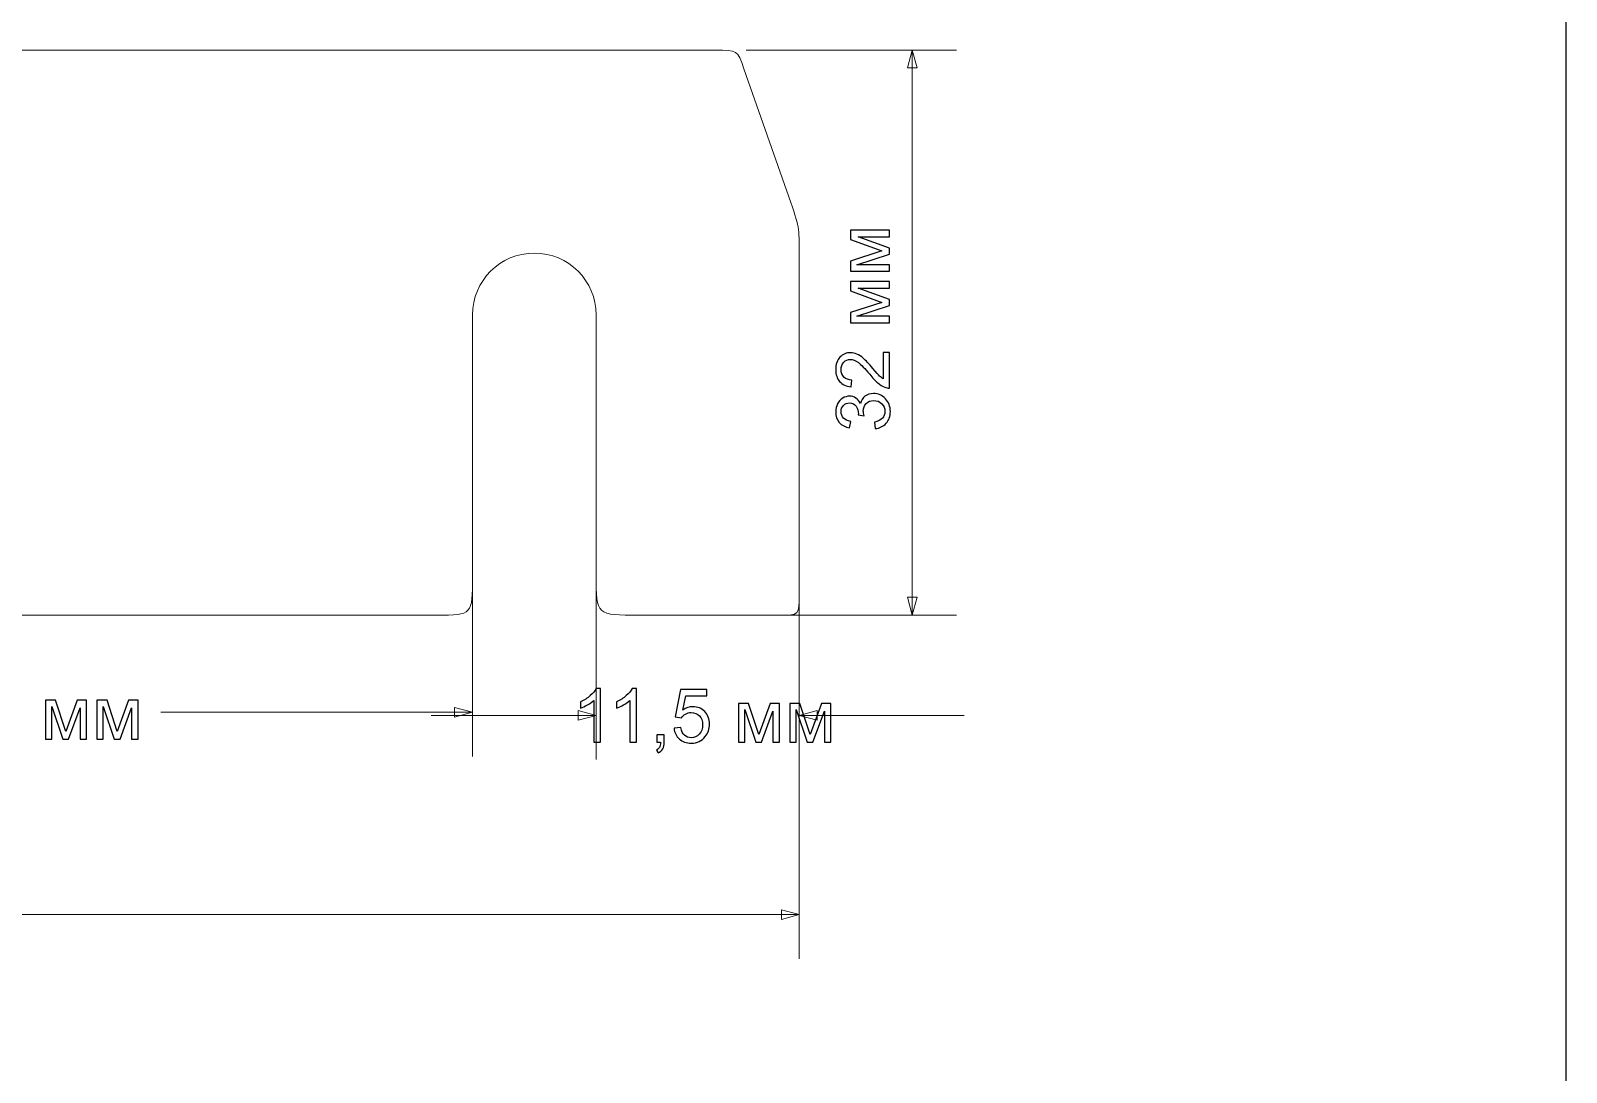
# Model space of a CAD drawing. Header units: centimetres. Extents: x -14.8 to 14.8, y -10.5 to 10.5.
# Drawn here: x 6.16 to 14.85, y -3.84 to 2.06 of the extents above; entities that cross this region are included whole.
import ezdxf

# ---------------------------------------------------------------- set-up
doc = ezdxf.new("R2010")
doc.units = ezdxf.units.CM
doc.header["$MEASUREMENT"] = 0
doc.layers.add('layer 1', color=7, linetype='Continuous')

msp = doc.modelspace()

# ---------------------------------------------------------------- linework, layer by layer
at = {"layer": 'layer 1', "color": 250}
msp.add_lwpolyline([(-14.85, -10.5), (14.85, -10.5), (14.85, 10.5), (-14.85, 10.5), (-14.85, -10.5)], close=True, dxfattribs=at)
at = {"layer": 'layer 1', "color": 254, "lineweight": 20}
msp.add_open_spline([(-10.01428, 1.95068), (-10.01428, 1.95068), (10.02938, 1.95068), (10.02938, 1.95068), (10.02938, 1.95068), (10.16028, 1.94969), (10.15566, 1.95152), (10.19443, 1.84509), (10.19443, 1.84509), (10.19443, 1.84509), (10.4601, 1.08634), (10.4601, 1.08634), (10.4601, 1.08634), (10.51057, 0.9422), (10.50755, 0.92788), (10.50755, 0.77519), (10.50755, 0.77519), (10.50755, 0.77519), (10.50755, -1.13515), (10.50755, -1.13515), (10.50755, -1.13515), (10.50755, -1.24664), (10.50637, -1.25131), (10.39981, -1.24932), (10.39981, -1.24932), (10.39981, -1.24932), (9.60204, -1.24932), (9.60204, -1.24932), (9.60204, -1.24932), (9.35944, -1.24932), (9.35754, -1.25364), (9.35754, -1.02271), (9.35754, -1.02271), (9.35754, -1.02271), (9.35754, 0.45068), (9.35754, 0.45068), (9.35754, 0.45068), (9.35754, 0.45068), (9.35753, 0.45068), (9.35753, 0.45068), (9.35753, 0.45068), (9.35753, 0.64399), (9.20084, 0.80068), (9.00753, 0.80068), (9.00753, 0.80068), (8.81422, 0.80068), (8.65753, 0.64399), (8.65753, 0.45068), (8.65753, 0.45068), (8.65753, 0.45068), (8.65754, 0.44986), (8.65754, 0.44986), (8.65754, 0.44986), (8.65754, 0.44986), (8.65754, -1.03197), (8.65754, -1.03197), (8.65754, -1.03197), (8.65754, -1.24828), (8.65628, -1.24932), (8.45627, -1.24932), (8.45627, -1.24932), (8.45627, -1.24932), (3.70302, -1.24932), (3.70302, -1.24932), (3.70302, -1.24932), (3.35156, -1.24932), (3.35754, -1.25239), (3.35754, -0.89312), (3.35754, -0.89312), (3.35754, -0.89312), (3.35754, 0.45068), (3.35754, 0.45068), (3.35754, 0.45068), (3.35754, 0.45068), (3.35753, 0.45068), (3.35753, 0.45068), (3.35753, 0.45068), (3.35753, 0.64399), (3.20084, 0.80068), (3.00753, 0.80068), (3.00753, 0.80068), (2.81422, 0.80068), (2.65753, 0.64399), (2.65753, 0.45068), (2.65753, 0.45068), (2.65753, 0.45068), (2.65754, 0.44986), (2.65754, 0.44986), (2.65754, 0.44986), (2.65754, 0.44986), (2.65754, -0.89973), (2.65754, -0.89973), (2.65754, -0.89973), (2.65754, -1.25427), (2.65263, -1.24932), (2.33776, -1.24932), (2.33776, -1.24932), (2.33776, -1.24932), (-2.32266, -1.24932), (-2.32266, -1.24932), (-2.32266, -1.24932), (-2.63753, -1.24932), (-2.64244, -1.25427), (-2.64244, -0.89973), (-2.64244, -0.89973), (-2.64244, -0.89973), (-2.64244, 0.44986), (-2.64244, 0.44986), (-2.64244, 0.44986), (-2.64244, 0.44986), (-2.64243, 0.45068), (-2.64243, 0.45068), (-2.64243, 0.45068), (-2.64243, 0.64399), (-2.79912, 0.80068), (-2.99243, 0.80068), (-2.99243, 0.80068), (-3.18574, 0.80068), (-3.34243, 0.64399), (-3.34243, 0.45068), (-3.34243, 0.45068), (-3.34243, 0.45068), (-3.34244, 0.45068), (-3.34244, 0.45068), (-3.34244, 0.45068), (-3.34244, 0.45068), (-3.34244, -0.89312), (-3.34244, -0.89312), (-3.34244, -0.89312), (-3.34244, -1.25239), (-3.33646, -1.24932), (-3.68792, -1.24932), (-3.68792, -1.24932), (-3.68792, -1.24932), (-8.44117, -1.24932), (-8.44117, -1.24932), (-8.44117, -1.24932), (-8.64118, -1.24932), (-8.64244, -1.24828), (-8.64244, -1.03197), (-8.64244, -1.03197), (-8.64244, -1.03197), (-8.64244, 0.44986), (-8.64244, 0.44986), (-8.64244, 0.44986), (-8.64244, 0.44986), (-8.64243, 0.45068), (-8.64243, 0.45068), (-8.64243, 0.45068), (-8.64243, 0.64399), (-8.79912, 0.80068), (-8.99243, 0.80068), (-8.99243, 0.80068), (-9.18574, 0.80068), (-9.34243, 0.64399), (-9.34243, 0.45068), (-9.34243, 0.45068), (-9.34243, 0.45068), (-9.34244, 0.45068), (-9.34244, 0.45068), (-9.34244, 0.45068), (-9.34244, 0.45068), (-9.34244, -1.02271), (-9.34244, -1.02271), (-9.34244, -1.02271), (-9.34244, -1.25364), (-9.34434, -1.24932), (-9.58694, -1.24932), (-9.58694, -1.24932), (-9.58694, -1.24932), (-10.38471, -1.24932), (-10.38471, -1.24932), (-10.38471, -1.24932), (-10.49127, -1.25131), (-10.49245, -1.24664), (-10.49245, -1.13515), (-10.49245, -1.13515), (-10.49245, -1.13515), (-10.49245, 0.77519), (-10.49245, 0.77519), (-10.49245, 0.77519), (-10.49245, 0.92788), (-10.49547, 0.9422), (-10.445, 1.08634), (-10.445, 1.08634), (-10.445, 1.08634), (-10.17933, 1.84509), (-10.17933, 1.84509), (-10.17933, 1.84509), (-10.14056, 1.95152), (-10.14518, 1.94969), (-10.01428, 1.95068)], degree=3, knots=[0, 0, 0, 0, 0.0204082, 0.0204082, 0.0204082, 0.0204082, 0.0408163, 0.0408163, 0.0408163, 0.0408163, 0.0612245, 0.0612245, 0.0612245, 0.0612245, 0.0816327, 0.0816327, 0.0816327, 0.0816327, 0.1020408, 0.1020408, 0.1020408, 0.1020408, 0.122449, 0.122449, 0.122449, 0.122449, 0.1428571, 0.1428571, 0.1428571, 0.1428571, 0.1632653, 0.1632653, 0.1632653, 0.1632653, 0.1836735, 0.1836735, 0.1836735, 0.1836735, 0.2040816, 0.2040816, 0.2040816, 0.2040816, 0.2244898, 0.2244898, 0.2244898, 0.2244898, 0.244898, 0.244898, 0.244898, 0.244898, 0.2653061, 0.2653061, 0.2653061, 0.2653061, 0.2857143, 0.2857143, 0.2857143, 0.2857143, 0.3061224, 0.3061224, 0.3061224, 0.3061224, 0.3265306, 0.3265306, 0.3265306, 0.3265306, 0.3469388, 0.3469388, 0.3469388, 0.3469388, 0.3673469, 0.3673469, 0.3673469, 0.3673469, 0.3877551, 0.3877551, 0.3877551, 0.3877551, 0.4081633, 0.4081633, 0.4081633, 0.4081633, 0.4285714, 0.4285714, 0.4285714, 0.4285714, 0.4489796, 0.4489796, 0.4489796, 0.4489796, 0.4693878, 0.4693878, 0.4693878, 0.4693878, 0.4897959, 0.4897959, 0.4897959, 0.4897959, 0.5102041, 0.5102041, 0.5102041, 0.5102041, 0.5306122, 0.5306122, 0.5306122, 0.5306122, 0.5510204, 0.5510204, 0.5510204, 0.5510204, 0.5714286, 0.5714286, 0.5714286, 0.5714286, 0.5918367, 0.5918367, 0.5918367, 0.5918367, 0.6122449, 0.6122449, 0.6122449, 0.6122449, 0.6326531, 0.6326531, 0.6326531, 0.6326531, 0.6530612, 0.6530612, 0.6530612, 0.6530612, 0.6734694, 0.6734694, 0.6734694, 0.6734694, 0.6938776, 0.6938776, 0.6938776, 0.6938776, 0.7142857, 0.7142857, 0.7142857, 0.7142857, 0.7346939, 0.7346939, 0.7346939, 0.7346939, 0.755102, 0.755102, 0.755102, 0.755102, 0.7755102, 0.7755102, 0.7755102, 0.7755102, 0.7959184, 0.7959184, 0.7959184, 0.7959184, 0.8163265, 0.8163265, 0.8163265, 0.8163265, 0.8367347, 0.8367347, 0.8367347, 0.8367347, 0.8571429, 0.8571429, 0.8571429, 0.8571429, 0.877551, 0.877551, 0.877551, 0.877551, 0.8979592, 0.8979592, 0.8979592, 0.8979592, 0.9183673, 0.9183673, 0.9183673, 0.9183673, 0.9387755, 0.9387755, 0.9387755, 0.9387755, 0.9591837, 0.9591837, 0.9591837, 0.9591837, 1, 1, 1, 1], dxfattribs=at)
at = {"layer": 'layer 1', "color": 155, "lineweight": 9}
for points in [[(10.20653, 1.95068), (10.20653, 1.95068), (11.39715, 1.95068), (11.39715, 1.95068)], [(11.14715, -1.24932), (11.14715, -1.24932), (11.14715, 1.95068), (11.14715, 1.95068)], [(8.65754, -0.95595), (8.65754, -0.95595), (8.65754, -2.04956), (8.65754, -2.04956)], [(9.35754, -1.00887), (9.35754, -1.00887), (9.35754, -2.0672), (9.35754, -2.0672)], [(10.50755, -1.00887), (10.50755, -1.00887), (10.50755, -2.0672), (10.50755, -2.0672)], [(10.20653, -1.24932), (10.20653, -1.24932), (11.39715, -1.24932), (11.39715, -1.24932)], [(10.50755, -1.38515), (10.50755, -1.38515), (10.50755, -3.19526), (10.50755, -3.19526)], [(6.89288, -1.79956), (6.89288, -1.79956), (8.65754, -1.79956), (8.65754, -1.79956)], [(9.35754, -1.8172), (9.35754, -1.8172), (8.42427, -1.8172), (8.42427, -1.8172)], [(11.44082, -1.8172), (11.44082, -1.8172), (10.50755, -1.8172), (10.50755, -1.8172)], [(0.83131, -2.94526), (0.83131, -2.94526), (10.50755, -2.94526), (10.50755, -2.94526)]]:
    msp.add_open_spline(points, degree=3, dxfattribs=at)
for points in [[(11.17437, 1.84908), (11.17437, 1.84908), (11.14715, 1.95068), (11.14715, 1.95068), (11.14715, 1.95068), (11.14715, 1.95068), (11.11992, 1.84908), (11.11992, 1.84908), (11.11992, 1.84908), (11.11992, 1.84908), (11.17437, 1.84908), (11.17437, 1.84908)], [(11.17437, -1.14772), (11.17437, -1.14772), (11.14715, -1.24932), (11.14715, -1.24932), (11.14715, -1.24932), (11.14715, -1.24932), (11.11992, -1.14772), (11.11992, -1.14772), (11.11992, -1.14772), (11.11992, -1.14772), (11.17437, -1.14772), (11.17437, -1.14772)], [(8.55594, -1.82678), (8.55594, -1.82678), (8.65754, -1.79956), (8.65754, -1.79956), (8.65754, -1.79956), (8.65754, -1.79956), (8.55594, -1.77233), (8.55594, -1.77233), (8.55594, -1.77233), (8.55594, -1.77233), (8.55594, -1.82678), (8.55594, -1.82678)], [(9.25594, -1.78997), (9.25594, -1.78997), (9.35754, -1.8172), (9.35754, -1.8172), (9.35754, -1.8172), (9.35754, -1.8172), (9.25594, -1.84442), (9.25594, -1.84442), (9.25594, -1.84442), (9.25594, -1.84442), (9.25594, -1.78997), (9.25594, -1.78997)], [(10.60914, -1.78997), (10.60914, -1.78997), (10.50755, -1.8172), (10.50755, -1.8172), (10.50755, -1.8172), (10.50755, -1.8172), (10.60914, -1.84442), (10.60914, -1.84442), (10.60914, -1.84442), (10.60914, -1.84442), (10.60914, -1.78997), (10.60914, -1.78997)], [(10.40595, -2.97248), (10.40595, -2.97248), (10.50755, -2.94526), (10.50755, -2.94526), (10.50755, -2.94526), (10.50755, -2.94526), (10.40595, -2.91803), (10.40595, -2.91803), (10.40595, -2.91803), (10.40595, -2.91803), (10.40595, -2.97248), (10.40595, -2.97248)]]:
    msp.add_open_spline(points, degree=3, knots=[0, 0, 0, 0, 0.25, 0.25, 0.25, 0.25, 0.5, 0.5, 0.5, 0.5, 1, 1, 1, 1], dxfattribs=at)
at = {"layer": 'layer 1', "color": 155}
for points, knots in [([(10.79831, 0.69753), (10.79831, 0.69753), (10.79831, 0.75482), (10.79831, 0.75482), (10.79831, 0.75482), (10.79831, 0.75482), (10.97413, 0.81289), (10.97413, 0.81289), (10.97413, 0.81289), (10.97413, 0.81289), (10.79831, 0.87716), (10.79831, 0.87716), (10.79831, 0.87716), (10.79831, 0.87716), (10.79831, 0.93036), (10.79831, 0.93036), (10.79831, 0.93036), (10.79831, 0.93036), (11.01802, 0.93036), (11.01802, 0.93036), (11.01802, 0.93036), (11.01802, 0.93036), (11.01802, 0.89311), (11.01802, 0.89311), (11.01802, 0.89311), (11.01802, 0.89311), (10.84114, 0.89311), (10.84114, 0.89311), (10.84114, 0.89311), (10.84114, 0.89311), (11.01802, 0.82841), (11.01802, 0.82841), (11.01802, 0.82841), (11.01802, 0.82841), (11.01802, 0.79511), (11.01802, 0.79511), (11.01802, 0.79511), (11.01802, 0.79511), (10.83267, 0.73394), (10.83267, 0.73394), (10.83267, 0.73394), (10.83267, 0.73394), (11.01802, 0.73394), (11.01802, 0.73394), (11.01802, 0.73394), (11.01802, 0.73394), (11.01802, 0.69753), (11.01802, 0.69753), (11.01802, 0.69753), (11.01802, 0.69753), (10.79831, 0.69753), (10.79831, 0.69753)], [0, 0, 0, 0, 0.0714286, 0.0714286, 0.0714286, 0.0714286, 0.1428571, 0.1428571, 0.1428571, 0.1428571, 0.2142857, 0.2142857, 0.2142857, 0.2142857, 0.2857143, 0.2857143, 0.2857143, 0.2857143, 0.3571429, 0.3571429, 0.3571429, 0.3571429, 0.4285714, 0.4285714, 0.4285714, 0.4285714, 0.5, 0.5, 0.5, 0.5, 0.5714286, 0.5714286, 0.5714286, 0.5714286, 0.6428571, 0.6428571, 0.6428571, 0.6428571, 0.7142857, 0.7142857, 0.7142857, 0.7142857, 0.7857143, 0.7857143, 0.7857143, 0.7857143, 0.8571429, 0.8571429, 0.8571429, 0.8571429, 1, 1, 1, 1]), ([(10.79831, 0.40649), (10.79831, 0.40649), (10.79831, 0.46378), (10.79831, 0.46378), (10.79831, 0.46378), (10.79831, 0.46378), (10.97413, 0.52185), (10.97413, 0.52185), (10.97413, 0.52185), (10.97413, 0.52185), (10.79831, 0.58612), (10.79831, 0.58612), (10.79831, 0.58612), (10.79831, 0.58612), (10.79831, 0.63932), (10.79831, 0.63932), (10.79831, 0.63932), (10.79831, 0.63932), (11.01802, 0.63932), (11.01802, 0.63932), (11.01802, 0.63932), (11.01802, 0.63932), (11.01802, 0.60207), (11.01802, 0.60207), (11.01802, 0.60207), (11.01802, 0.60207), (10.84114, 0.60207), (10.84114, 0.60207), (10.84114, 0.60207), (10.84114, 0.60207), (11.01802, 0.53737), (11.01802, 0.53737), (11.01802, 0.53737), (11.01802, 0.53737), (11.01802, 0.50407), (11.01802, 0.50407), (11.01802, 0.50407), (11.01802, 0.50407), (10.83267, 0.4429), (10.83267, 0.4429), (10.83267, 0.4429), (10.83267, 0.4429), (11.01802, 0.4429), (11.01802, 0.4429), (11.01802, 0.4429), (11.01802, 0.4429), (11.01802, 0.40649), (11.01802, 0.40649), (11.01802, 0.40649), (11.01802, 0.40649), (10.79831, 0.40649), (10.79831, 0.40649)], [0, 0, 0, 0, 0.0714286, 0.0714286, 0.0714286, 0.0714286, 0.1428571, 0.1428571, 0.1428571, 0.1428571, 0.2142857, 0.2142857, 0.2142857, 0.2142857, 0.2857143, 0.2857143, 0.2857143, 0.2857143, 0.3571429, 0.3571429, 0.3571429, 0.3571429, 0.4285714, 0.4285714, 0.4285714, 0.4285714, 0.5, 0.5, 0.5, 0.5, 0.5714286, 0.5714286, 0.5714286, 0.5714286, 0.6428571, 0.6428571, 0.6428571, 0.6428571, 0.7142857, 0.7142857, 0.7142857, 0.7142857, 0.7857143, 0.7857143, 0.7857143, 0.7857143, 0.8571429, 0.8571429, 0.8571429, 0.8571429, 1, 1, 1, 1]), ([(10.98246, 0.23715), (10.98246, 0.23715), (11.01802, 0.23715), (11.01802, 0.23715), (11.01802, 0.23715), (11.01802, 0.23715), (11.01802, 0.0365), (11.01802, 0.0365), (11.01802, 0.0365), (11.00906, 0.03621), (11.00045, 0.0377), (10.99213, 0.04087), (10.99213, 0.04087), (10.97851, 0.04602), (10.96503, 0.05428), (10.95184, 0.06564), (10.95184, 0.06564), (10.93865, 0.077), (10.92341, 0.09322), (10.90612, 0.11432), (10.90612, 0.11432), (10.8791, 0.14713), (10.85772, 0.16942), (10.84191, 0.18106), (10.84191, 0.18106), (10.82611, 0.19278), (10.81115, 0.19863), (10.79704, 0.19863), (10.79704, 0.19863), (10.7823, 0.19863), (10.76988, 0.19334), (10.75972, 0.18276), (10.75972, 0.18276), (10.74963, 0.17217), (10.74455, 0.15835), (10.74455, 0.14134), (10.74455, 0.14134), (10.74455, 0.12335), (10.74991, 0.10896), (10.76064, 0.09816), (10.76064, 0.09816), (10.77129, 0.08737), (10.78611, 0.08193), (10.80509, 0.08179), (10.80509, 0.08179), (10.80509, 0.08179), (10.80128, 0.04369), (10.80128, 0.04369), (10.80128, 0.04369), (10.77277, 0.0463), (10.75104, 0.05618), (10.73608, 0.07326), (10.73608, 0.07326), (10.72112, 0.0904), (10.71365, 0.11333), (10.71365, 0.14219), (10.71365, 0.14219), (10.71365, 0.17126), (10.72169, 0.19433), (10.73785, 0.21126), (10.73785, 0.21126), (10.754, 0.22827), (10.77404, 0.23673), (10.79789, 0.23673), (10.79789, 0.23673), (10.81002, 0.23673), (10.82195, 0.23426), (10.83366, 0.22925), (10.83366, 0.22925), (10.84544, 0.22431), (10.85779, 0.21606), (10.87077, 0.20456), (10.87077, 0.20456), (10.88368, 0.19299), (10.90153, 0.17387), (10.92411, 0.1472), (10.92411, 0.1472), (10.94288, 0.12483), (10.95558, 0.11044), (10.96228, 0.10409), (10.96228, 0.10409), (10.96898, 0.09774), (10.97569, 0.09252), (10.98246, 0.08835), (10.98246, 0.08835), (10.98246, 0.08835), (10.98246, 0.23715), (10.98246, 0.23715)], [0, 0, 0, 0, 0.0434783, 0.0434783, 0.0434783, 0.0434783, 0.0869565, 0.0869565, 0.0869565, 0.0869565, 0.1304348, 0.1304348, 0.1304348, 0.1304348, 0.173913, 0.173913, 0.173913, 0.173913, 0.2173913, 0.2173913, 0.2173913, 0.2173913, 0.2608696, 0.2608696, 0.2608696, 0.2608696, 0.3043478, 0.3043478, 0.3043478, 0.3043478, 0.3478261, 0.3478261, 0.3478261, 0.3478261, 0.3913043, 0.3913043, 0.3913043, 0.3913043, 0.4347826, 0.4347826, 0.4347826, 0.4347826, 0.4782609, 0.4782609, 0.4782609, 0.4782609, 0.5217391, 0.5217391, 0.5217391, 0.5217391, 0.5652174, 0.5652174, 0.5652174, 0.5652174, 0.6086957, 0.6086957, 0.6086957, 0.6086957, 0.6521739, 0.6521739, 0.6521739, 0.6521739, 0.6956522, 0.6956522, 0.6956522, 0.6956522, 0.7391304, 0.7391304, 0.7391304, 0.7391304, 0.7826087, 0.7826087, 0.7826087, 0.7826087, 0.826087, 0.826087, 0.826087, 0.826087, 0.8695652, 0.8695652, 0.8695652, 0.8695652, 0.9130435, 0.9130435, 0.9130435, 0.9130435, 1, 1, 1, 1]), ([(10.93759, -0.19344), (10.93759, -0.19344), (10.93251, -0.15619), (10.93251, -0.15619), (10.93251, -0.15619), (10.95367, -0.15188), (10.96891, -0.14469), (10.97823, -0.13446), (10.97823, -0.13446), (10.98754, -0.12423), (10.9922, -0.11167), (10.9922, -0.09678), (10.9922, -0.09678), (10.9922, -0.07914), (10.98613, -0.06425), (10.97399, -0.05226), (10.97399, -0.05226), (10.96186, -0.04027), (10.94683, -0.03427), (10.92891, -0.03427), (10.92891, -0.03427), (10.91183, -0.03427), (10.89772, -0.03984), (10.88658, -0.05106), (10.88658, -0.05106), (10.8755, -0.06221), (10.86993, -0.07639), (10.86993, -0.09368), (10.86993, -0.09368), (10.86993, -0.10073), (10.87134, -0.10948), (10.87409, -0.11999), (10.87409, -0.11999), (10.87409, -0.11999), (10.84149, -0.11583), (10.84149, -0.11583), (10.84149, -0.11583), (10.84177, -0.11336), (10.84191, -0.11131), (10.84191, -0.10983), (10.84191, -0.10983), (10.84191, -0.09389), (10.83775, -0.07963), (10.8295, -0.06686), (10.8295, -0.06686), (10.82124, -0.05416), (10.80854, -0.04781), (10.7914, -0.04781), (10.7914, -0.04781), (10.77778, -0.04781), (10.76649, -0.05247), (10.75753, -0.06171), (10.75753, -0.06171), (10.74857, -0.07096), (10.74413, -0.08288), (10.74413, -0.09749), (10.74413, -0.09749), (10.74413, -0.11202), (10.74871, -0.12408), (10.75788, -0.13375), (10.75788, -0.13375), (10.76706, -0.14342), (10.78081, -0.14963), (10.79916, -0.15238), (10.79916, -0.15238), (10.79916, -0.15238), (10.79239, -0.18963), (10.79239, -0.18963), (10.79239, -0.18963), (10.76741, -0.18504), (10.74801, -0.17474), (10.73425, -0.15859), (10.73425, -0.15859), (10.72049, -0.1425), (10.71365, -0.12239), (10.71365, -0.0984), (10.71365, -0.0984), (10.71365, -0.08189), (10.71717, -0.06665), (10.7243, -0.05275), (10.7243, -0.05275), (10.73136, -0.03878), (10.74102, -0.02813), (10.75323, -0.02079), (10.75323, -0.02079), (10.7655, -0.01338), (10.77849, -0.00971), (10.79224, -0.00971), (10.79224, -0.00971), (10.8053, -0.00971), (10.81715, -0.01324), (10.82787, -0.02023), (10.82787, -0.02023), (10.8386, -0.02728), (10.84714, -0.03773), (10.85349, -0.05148), (10.85349, -0.05148), (10.85758, -0.03356), (10.86619, -0.01966), (10.87924, -0.00971), (10.87924, -0.00971), (10.89222, 0.00016), (10.90859, 0.0051), (10.92813, 0.0051), (10.92813, 0.0051), (10.95459, 0.0051), (10.9771, -0.00456), (10.99551, -0.02383), (10.99551, -0.02383), (11.01393, -0.04316), (11.0231, -0.06757), (11.0231, -0.09706), (11.0231, -0.09706), (11.0231, -0.12366), (11.01513, -0.14574), (10.99925, -0.16331), (10.99925, -0.16331), (10.98338, -0.18095), (10.96285, -0.19097), (10.93759, -0.19344)], [0, 0, 0, 0, 0.0322581, 0.0322581, 0.0322581, 0.0322581, 0.0645161, 0.0645161, 0.0645161, 0.0645161, 0.0967742, 0.0967742, 0.0967742, 0.0967742, 0.1290323, 0.1290323, 0.1290323, 0.1290323, 0.1612903, 0.1612903, 0.1612903, 0.1612903, 0.1935484, 0.1935484, 0.1935484, 0.1935484, 0.2258065, 0.2258065, 0.2258065, 0.2258065, 0.2580645, 0.2580645, 0.2580645, 0.2580645, 0.2903226, 0.2903226, 0.2903226, 0.2903226, 0.3225806, 0.3225806, 0.3225806, 0.3225806, 0.3548387, 0.3548387, 0.3548387, 0.3548387, 0.3870968, 0.3870968, 0.3870968, 0.3870968, 0.4193548, 0.4193548, 0.4193548, 0.4193548, 0.4516129, 0.4516129, 0.4516129, 0.4516129, 0.483871, 0.483871, 0.483871, 0.483871, 0.516129, 0.516129, 0.516129, 0.516129, 0.5483871, 0.5483871, 0.5483871, 0.5483871, 0.5806452, 0.5806452, 0.5806452, 0.5806452, 0.6129032, 0.6129032, 0.6129032, 0.6129032, 0.6451613, 0.6451613, 0.6451613, 0.6451613, 0.6774194, 0.6774194, 0.6774194, 0.6774194, 0.7096774, 0.7096774, 0.7096774, 0.7096774, 0.7419355, 0.7419355, 0.7419355, 0.7419355, 0.7741935, 0.7741935, 0.7741935, 0.7741935, 0.8064516, 0.8064516, 0.8064516, 0.8064516, 0.8387097, 0.8387097, 0.8387097, 0.8387097, 0.8709677, 0.8709677, 0.8709677, 0.8709677, 0.9032258, 0.9032258, 0.9032258, 0.9032258, 0.9354839, 0.9354839, 0.9354839, 0.9354839, 1, 1, 1, 1]), ([(6.23988, -1.73203), (6.23988, -1.73203), (6.29717, -1.73203), (6.29717, -1.73203), (6.29717, -1.73203), (6.29717, -1.73203), (6.35524, -1.90785), (6.35524, -1.90785), (6.35524, -1.90785), (6.35524, -1.90785), (6.41951, -1.73203), (6.41951, -1.73203), (6.41951, -1.73203), (6.41951, -1.73203), (6.47271, -1.73203), (6.47271, -1.73203), (6.47271, -1.73203), (6.47271, -1.73203), (6.47271, -1.95174), (6.47271, -1.95174), (6.47271, -1.95174), (6.47271, -1.95174), (6.43546, -1.95174), (6.43546, -1.95174), (6.43546, -1.95174), (6.43546, -1.95174), (6.43546, -1.77486), (6.43546, -1.77486), (6.43546, -1.77486), (6.43546, -1.77486), (6.37076, -1.95174), (6.37076, -1.95174), (6.37076, -1.95174), (6.37076, -1.95174), (6.33746, -1.95174), (6.33746, -1.95174), (6.33746, -1.95174), (6.33746, -1.95174), (6.27629, -1.76639), (6.27629, -1.76639), (6.27629, -1.76639), (6.27629, -1.76639), (6.27629, -1.95174), (6.27629, -1.95174), (6.27629, -1.95174), (6.27629, -1.95174), (6.23988, -1.95174), (6.23988, -1.95174), (6.23988, -1.95174), (6.23988, -1.95174), (6.23988, -1.73203), (6.23988, -1.73203)], [0, 0, 0, 0, 0.0714286, 0.0714286, 0.0714286, 0.0714286, 0.1428571, 0.1428571, 0.1428571, 0.1428571, 0.2142857, 0.2142857, 0.2142857, 0.2142857, 0.2857143, 0.2857143, 0.2857143, 0.2857143, 0.3571429, 0.3571429, 0.3571429, 0.3571429, 0.4285714, 0.4285714, 0.4285714, 0.4285714, 0.5, 0.5, 0.5, 0.5, 0.5714286, 0.5714286, 0.5714286, 0.5714286, 0.6428571, 0.6428571, 0.6428571, 0.6428571, 0.7142857, 0.7142857, 0.7142857, 0.7142857, 0.7857143, 0.7857143, 0.7857143, 0.7857143, 0.8571429, 0.8571429, 0.8571429, 0.8571429, 1, 1, 1, 1]), ([(6.53092, -1.73203), (6.53092, -1.73203), (6.58821, -1.73203), (6.58821, -1.73203), (6.58821, -1.73203), (6.58821, -1.73203), (6.64628, -1.90785), (6.64628, -1.90785), (6.64628, -1.90785), (6.64628, -1.90785), (6.71055, -1.73203), (6.71055, -1.73203), (6.71055, -1.73203), (6.71055, -1.73203), (6.76375, -1.73203), (6.76375, -1.73203), (6.76375, -1.73203), (6.76375, -1.73203), (6.76375, -1.95174), (6.76375, -1.95174), (6.76375, -1.95174), (6.76375, -1.95174), (6.7265, -1.95174), (6.7265, -1.95174), (6.7265, -1.95174), (6.7265, -1.95174), (6.7265, -1.77486), (6.7265, -1.77486), (6.7265, -1.77486), (6.7265, -1.77486), (6.6618, -1.95174), (6.6618, -1.95174), (6.6618, -1.95174), (6.6618, -1.95174), (6.6285, -1.95174), (6.6285, -1.95174), (6.6285, -1.95174), (6.6285, -1.95174), (6.56733, -1.76639), (6.56733, -1.76639), (6.56733, -1.76639), (6.56733, -1.76639), (6.56733, -1.95174), (6.56733, -1.95174), (6.56733, -1.95174), (6.56733, -1.95174), (6.53092, -1.95174), (6.53092, -1.95174), (6.53092, -1.95174), (6.53092, -1.95174), (6.53092, -1.73203), (6.53092, -1.73203)], [0, 0, 0, 0, 0.0714286, 0.0714286, 0.0714286, 0.0714286, 0.1428571, 0.1428571, 0.1428571, 0.1428571, 0.2142857, 0.2142857, 0.2142857, 0.2142857, 0.2857143, 0.2857143, 0.2857143, 0.2857143, 0.3571429, 0.3571429, 0.3571429, 0.3571429, 0.4285714, 0.4285714, 0.4285714, 0.4285714, 0.5, 0.5, 0.5, 0.5, 0.5714286, 0.5714286, 0.5714286, 0.5714286, 0.6428571, 0.6428571, 0.6428571, 0.6428571, 0.7142857, 0.7142857, 0.7142857, 0.7142857, 0.7857143, 0.7857143, 0.7857143, 0.7857143, 0.8571429, 0.8571429, 0.8571429, 0.8571429, 1, 1, 1, 1]), ([(9.38126, -1.96938), (9.38126, -1.96938), (9.34401, -1.96938), (9.34401, -1.96938), (9.34401, -1.96938), (9.34401, -1.96938), (9.34401, -1.73217), (9.34401, -1.73217), (9.34401, -1.73217), (9.33505, -1.74078), (9.32326, -1.74932), (9.30873, -1.75786), (9.30873, -1.75786), (9.29419, -1.76639), (9.28107, -1.77281), (9.2695, -1.77705), (9.2695, -1.77705), (9.2695, -1.77705), (9.2695, -1.74106), (9.2695, -1.74106), (9.2695, -1.74106), (9.29031, -1.73133), (9.30852, -1.71947), (9.32411, -1.7055), (9.32411, -1.7055), (9.3397, -1.6916), (9.35078, -1.67813), (9.35727, -1.66501), (9.35727, -1.66501), (9.35727, -1.66501), (9.38126, -1.66501), (9.38126, -1.66501), (9.38126, -1.66501), (9.38126, -1.66501), (9.38126, -1.96938), (9.38126, -1.96938)], [0, 0, 0, 0, 0.1, 0.1, 0.1, 0.1, 0.2, 0.2, 0.2, 0.2, 0.3, 0.3, 0.3, 0.3, 0.4, 0.4, 0.4, 0.4, 0.5, 0.5, 0.5, 0.5, 0.6, 0.6, 0.6, 0.6, 0.7, 0.7, 0.7, 0.7, 0.8, 0.8, 0.8, 0.8, 1, 1, 1, 1]), ([(9.5853, -1.96938), (9.5853, -1.96938), (9.54805, -1.96938), (9.54805, -1.96938), (9.54805, -1.96938), (9.54805, -1.96938), (9.54805, -1.73217), (9.54805, -1.73217), (9.54805, -1.73217), (9.53909, -1.74078), (9.5273, -1.74932), (9.51277, -1.75786), (9.51277, -1.75786), (9.49823, -1.76639), (9.48511, -1.77281), (9.47354, -1.77705), (9.47354, -1.77705), (9.47354, -1.77705), (9.47354, -1.74106), (9.47354, -1.74106), (9.47354, -1.74106), (9.49435, -1.73133), (9.51256, -1.71947), (9.52815, -1.7055), (9.52815, -1.7055), (9.54374, -1.6916), (9.55482, -1.67813), (9.56131, -1.66501), (9.56131, -1.66501), (9.56131, -1.66501), (9.5853, -1.66501), (9.5853, -1.66501), (9.5853, -1.66501), (9.5853, -1.66501), (9.5853, -1.96938), (9.5853, -1.96938)], [0, 0, 0, 0, 0.1, 0.1, 0.1, 0.1, 0.2, 0.2, 0.2, 0.2, 0.3, 0.3, 0.3, 0.3, 0.4, 0.4, 0.4, 0.4, 0.5, 0.5, 0.5, 0.5, 0.6, 0.6, 0.6, 0.6, 0.7, 0.7, 0.7, 0.7, 0.8, 0.8, 0.8, 0.8, 1, 1, 1, 1]), ([(9.79866, -1.88979), (9.79866, -1.88979), (9.83761, -1.88683), (9.83761, -1.88683), (9.83761, -1.88683), (9.8405, -1.90581), (9.8472, -1.92006), (9.85764, -1.92966), (9.85764, -1.92966), (9.86809, -1.93918), (9.88086, -1.94398), (9.89588, -1.94398), (9.89588, -1.94398), (9.91402, -1.94398), (9.92919, -1.93721), (9.94153, -1.92373), (9.94153, -1.92373), (9.95381, -1.91018), (9.95995, -1.89226), (9.95995, -1.86997), (9.95995, -1.86997), (9.95995, -1.84873), (9.95409, -1.83201), (9.94231, -1.81973), (9.94231, -1.81973), (9.93053, -1.80746), (9.91493, -1.80132), (9.89553, -1.80132), (9.89553, -1.80132), (9.88347, -1.80132), (9.87267, -1.80407), (9.86308, -1.80957), (9.86308, -1.80957), (9.85355, -1.81508), (9.84607, -1.8222), (9.84057, -1.83095), (9.84057, -1.83095), (9.84057, -1.83095), (9.80543, -1.82587), (9.80543, -1.82587), (9.80543, -1.82587), (9.80543, -1.82587), (9.83464, -1.67009), (9.83464, -1.67009), (9.83464, -1.67009), (9.83464, -1.67009), (9.98493, -1.67009), (9.98493, -1.67009), (9.98493, -1.67009), (9.98493, -1.67009), (9.98493, -1.70565), (9.98493, -1.70565), (9.98493, -1.70565), (9.98493, -1.70565), (9.86435, -1.70565), (9.86435, -1.70565), (9.86435, -1.70565), (9.86435, -1.70565), (9.84819, -1.78742), (9.84819, -1.78742), (9.84819, -1.78742), (9.86632, -1.77465), (9.88537, -1.7683), (9.90527, -1.7683), (9.90527, -1.7683), (9.93166, -1.7683), (9.95395, -1.77747), (9.97208, -1.79581), (9.97208, -1.79581), (9.99022, -1.81416), (9.99932, -1.83772), (9.99932, -1.86651), (9.99932, -1.86651), (9.99932, -1.89396), (9.99135, -1.91766), (9.9754, -1.93763), (9.9754, -1.93763), (9.956, -1.96218), (9.92947, -1.97446), (9.89588, -1.97446), (9.89588, -1.97446), (9.86837, -1.97446), (9.84593, -1.9667), (9.8285, -1.95125), (9.8285, -1.95125), (9.81108, -1.9358), (9.80113, -1.91533), (9.79866, -1.88979)], [0, 0, 0, 0, 0.0434783, 0.0434783, 0.0434783, 0.0434783, 0.0869565, 0.0869565, 0.0869565, 0.0869565, 0.1304348, 0.1304348, 0.1304348, 0.1304348, 0.173913, 0.173913, 0.173913, 0.173913, 0.2173913, 0.2173913, 0.2173913, 0.2173913, 0.2608696, 0.2608696, 0.2608696, 0.2608696, 0.3043478, 0.3043478, 0.3043478, 0.3043478, 0.3478261, 0.3478261, 0.3478261, 0.3478261, 0.3913043, 0.3913043, 0.3913043, 0.3913043, 0.4347826, 0.4347826, 0.4347826, 0.4347826, 0.4782609, 0.4782609, 0.4782609, 0.4782609, 0.5217391, 0.5217391, 0.5217391, 0.5217391, 0.5652174, 0.5652174, 0.5652174, 0.5652174, 0.6086957, 0.6086957, 0.6086957, 0.6086957, 0.6521739, 0.6521739, 0.6521739, 0.6521739, 0.6956522, 0.6956522, 0.6956522, 0.6956522, 0.7391304, 0.7391304, 0.7391304, 0.7391304, 0.7826087, 0.7826087, 0.7826087, 0.7826087, 0.826087, 0.826087, 0.826087, 0.826087, 0.8695652, 0.8695652, 0.8695652, 0.8695652, 0.9130435, 0.9130435, 0.9130435, 0.9130435, 1, 1, 1, 1]), ([(10.16315, -1.74967), (10.16315, -1.74967), (10.22044, -1.74967), (10.22044, -1.74967), (10.22044, -1.74967), (10.22044, -1.74967), (10.27851, -1.92549), (10.27851, -1.92549), (10.27851, -1.92549), (10.27851, -1.92549), (10.34278, -1.74967), (10.34278, -1.74967), (10.34278, -1.74967), (10.34278, -1.74967), (10.39598, -1.74967), (10.39598, -1.74967), (10.39598, -1.74967), (10.39598, -1.74967), (10.39598, -1.96938), (10.39598, -1.96938), (10.39598, -1.96938), (10.39598, -1.96938), (10.35873, -1.96938), (10.35873, -1.96938), (10.35873, -1.96938), (10.35873, -1.96938), (10.35873, -1.7925), (10.35873, -1.7925), (10.35873, -1.7925), (10.35873, -1.7925), (10.29403, -1.96938), (10.29403, -1.96938), (10.29403, -1.96938), (10.29403, -1.96938), (10.26073, -1.96938), (10.26073, -1.96938), (10.26073, -1.96938), (10.26073, -1.96938), (10.19956, -1.78403), (10.19956, -1.78403), (10.19956, -1.78403), (10.19956, -1.78403), (10.19956, -1.96938), (10.19956, -1.96938), (10.19956, -1.96938), (10.19956, -1.96938), (10.16315, -1.96938), (10.16315, -1.96938), (10.16315, -1.96938), (10.16315, -1.96938), (10.16315, -1.74967), (10.16315, -1.74967)], [0, 0, 0, 0, 0.0714286, 0.0714286, 0.0714286, 0.0714286, 0.1428571, 0.1428571, 0.1428571, 0.1428571, 0.2142857, 0.2142857, 0.2142857, 0.2142857, 0.2857143, 0.2857143, 0.2857143, 0.2857143, 0.3571429, 0.3571429, 0.3571429, 0.3571429, 0.4285714, 0.4285714, 0.4285714, 0.4285714, 0.5, 0.5, 0.5, 0.5, 0.5714286, 0.5714286, 0.5714286, 0.5714286, 0.6428571, 0.6428571, 0.6428571, 0.6428571, 0.7142857, 0.7142857, 0.7142857, 0.7142857, 0.7857143, 0.7857143, 0.7857143, 0.7857143, 0.8571429, 0.8571429, 0.8571429, 0.8571429, 1, 1, 1, 1]), ([(10.45419, -1.74967), (10.45419, -1.74967), (10.51148, -1.74967), (10.51148, -1.74967), (10.51148, -1.74967), (10.51148, -1.74967), (10.56955, -1.92549), (10.56955, -1.92549), (10.56955, -1.92549), (10.56955, -1.92549), (10.63382, -1.74967), (10.63382, -1.74967), (10.63382, -1.74967), (10.63382, -1.74967), (10.68702, -1.74967), (10.68702, -1.74967), (10.68702, -1.74967), (10.68702, -1.74967), (10.68702, -1.96938), (10.68702, -1.96938), (10.68702, -1.96938), (10.68702, -1.96938), (10.64977, -1.96938), (10.64977, -1.96938), (10.64977, -1.96938), (10.64977, -1.96938), (10.64977, -1.7925), (10.64977, -1.7925), (10.64977, -1.7925), (10.64977, -1.7925), (10.58507, -1.96938), (10.58507, -1.96938), (10.58507, -1.96938), (10.58507, -1.96938), (10.55177, -1.96938), (10.55177, -1.96938), (10.55177, -1.96938), (10.55177, -1.96938), (10.4906, -1.78403), (10.4906, -1.78403), (10.4906, -1.78403), (10.4906, -1.78403), (10.4906, -1.96938), (10.4906, -1.96938), (10.4906, -1.96938), (10.4906, -1.96938), (10.45419, -1.96938), (10.45419, -1.96938), (10.45419, -1.96938), (10.45419, -1.96938), (10.45419, -1.74967), (10.45419, -1.74967)], [0, 0, 0, 0, 0.0714286, 0.0714286, 0.0714286, 0.0714286, 0.1428571, 0.1428571, 0.1428571, 0.1428571, 0.2142857, 0.2142857, 0.2142857, 0.2142857, 0.2857143, 0.2857143, 0.2857143, 0.2857143, 0.3571429, 0.3571429, 0.3571429, 0.3571429, 0.4285714, 0.4285714, 0.4285714, 0.4285714, 0.5, 0.5, 0.5, 0.5, 0.5714286, 0.5714286, 0.5714286, 0.5714286, 0.6428571, 0.6428571, 0.6428571, 0.6428571, 0.7142857, 0.7142857, 0.7142857, 0.7142857, 0.7857143, 0.7857143, 0.7857143, 0.7857143, 0.8571429, 0.8571429, 0.8571429, 0.8571429, 1, 1, 1, 1]), ([(9.70094, -1.96938), (9.70094, -1.96938), (9.70094, -1.92705), (9.70094, -1.92705), (9.70094, -1.92705), (9.70094, -1.92705), (9.74327, -1.92705), (9.74327, -1.92705), (9.74327, -1.92705), (9.74327, -1.92705), (9.74327, -1.96938), (9.74327, -1.96938), (9.74327, -1.96938), (9.74327, -1.98497), (9.74052, -1.9976), (9.73494, -2.0072), (9.73494, -2.0072), (9.72944, -2.01679), (9.72062, -2.02427), (9.70856, -2.02949), (9.70856, -2.02949), (9.70856, -2.02949), (9.6984, -2.01341), (9.6984, -2.01341), (9.6984, -2.01341), (9.7063, -2.00995), (9.71208, -2.00487), (9.71575, -1.99824), (9.71575, -1.99824), (9.71949, -1.99153), (9.72161, -1.98194), (9.72203, -1.96938), (9.72203, -1.96938), (9.72203, -1.96938), (9.70094, -1.96938), (9.70094, -1.96938)], [0, 0, 0, 0, 0.1, 0.1, 0.1, 0.1, 0.2, 0.2, 0.2, 0.2, 0.3, 0.3, 0.3, 0.3, 0.4, 0.4, 0.4, 0.4, 0.5, 0.5, 0.5, 0.5, 0.6, 0.6, 0.6, 0.6, 0.7, 0.7, 0.7, 0.7, 0.8, 0.8, 0.8, 0.8, 1, 1, 1, 1])]:
    msp.add_open_spline(points, degree=3, knots=knots, dxfattribs=at)

doc.saveas('drawing.dxf')
